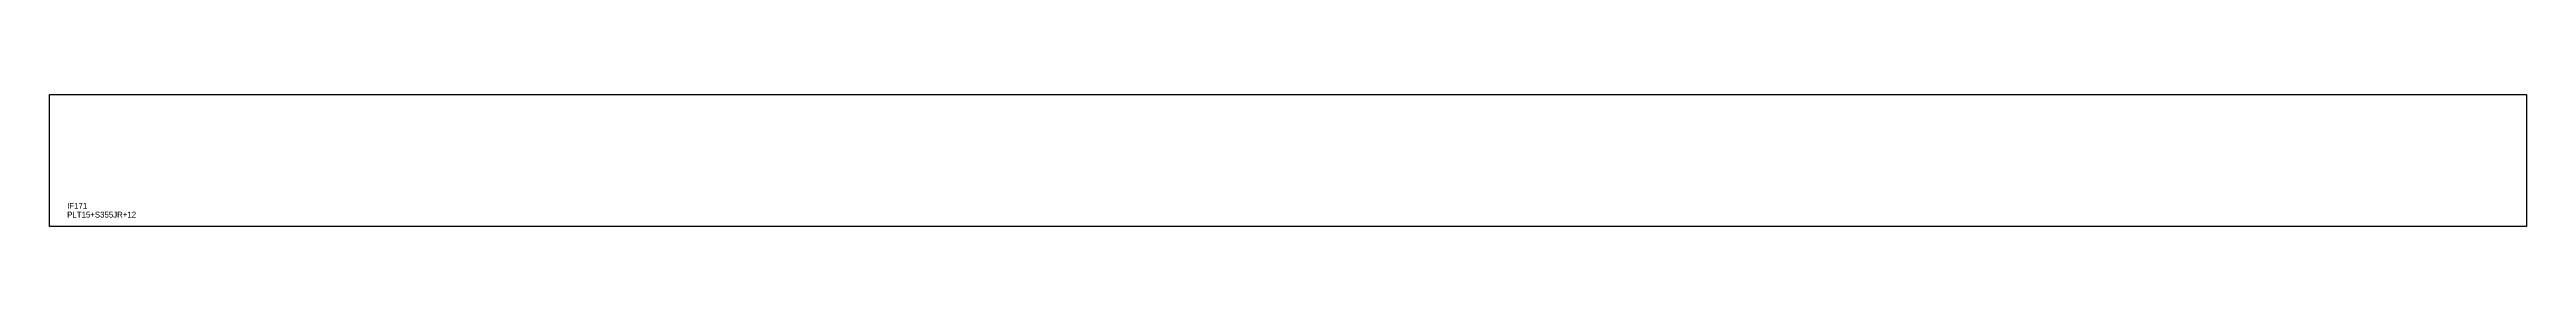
# Model space of a CAD drawing. Extents: x 0 to 4219, y 0 to 225.
import ezdxf

# ---------------------------------------------------------------- set-up
doc = ezdxf.new("R2010")
doc.units = 0
for name, color, linetype in [('CUT', 7, 'CONTINUOUS'), ('SCRIBE', 3, 'CONTINUOUS'), ('TEXT', 7, 'CONTINUOUS')]:
    doc.layers.add(name, color=color, linetype=linetype)

msp = doc.modelspace()

# ---------------------------------------------------------------- linework, layer by layer
at = {"layer": 'CUT', "color": 7, "linetype": 'CONTINUOUS'}
msp.add_lwpolyline([(0, 0), (0, 225), (4218.62, 225), (4218.61, 0)], close=True, dxfattribs=at)

# ---------------------------------------------------------------- texts
at = {"layer": 'SCRIBE', "color": 3}
msp.add_text('IF171', height=10, dxfattribs=at).set_placement((30, 30))
at = {"layer": 'TEXT', "color": 7}
msp.add_text('PLT15+S355JR+12', height=10, dxfattribs=at).set_placement((30, 15))

doc.saveas('drawing.dxf')
